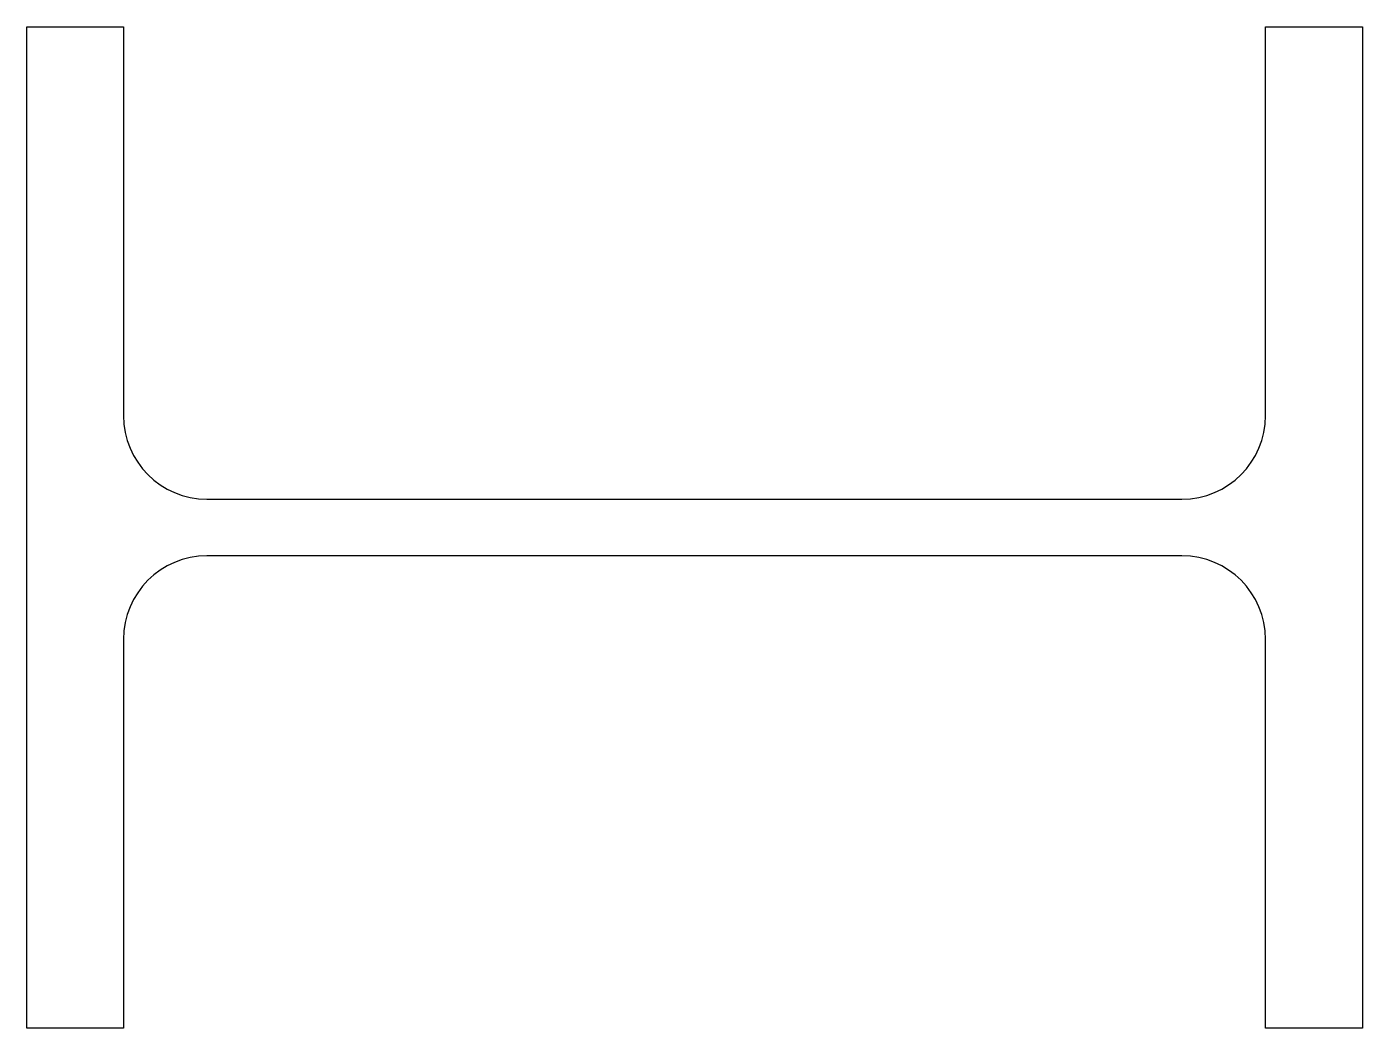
# Model space of a CAD drawing. Extents: x -51 to 51, y 3 to 79.
import ezdxf

# ---------------------------------------------------------------- set-up
doc = ezdxf.new("R2010")
doc.units = 0
doc.layers.get('0').update_dxf_attribs({"linetype": 'CONTINUOUS'})

msp = doc.modelspace()

# ---------------------------------------------------------------- linework, layer by layer
at = {"color": 7}
for p, q in [((-51.01, 2.56), (-51.01, 78.76)), ((-51.01, 78.76), (-43.65, 78.76)), ((-43.65, 78.76), (-43.65, 49.17)), ((43.22, 49.17), (43.22, 78.76)), ((43.22, 78.76), (50.59, 78.76)), ((50.59, 78.76), (50.59, 2.56)), ((-37.3, 42.82), (36.87, 42.82)), ((36.87, 38.5), (-37.3, 38.5)), ((-43.65, 32.15), (-43.65, 2.56)), ((43.22, 2.56), (43.22, 32.15)), ((-43.65, 2.56), (-51.01, 2.56)), ((50.59, 2.56), (43.22, 2.56))]:
    msp.add_line(p, q, dxfattribs=at)
for centre, start, end in [((-37.3, 49.17), 180, 270), ((36.87, 49.17), 270, 360), ((-37.3, 32.15), 90, 180), ((36.87, 32.15), 0, 90)]:
    msp.add_arc(centre, 6.35, start, end, dxfattribs=at)

doc.saveas('drawing.dxf')
